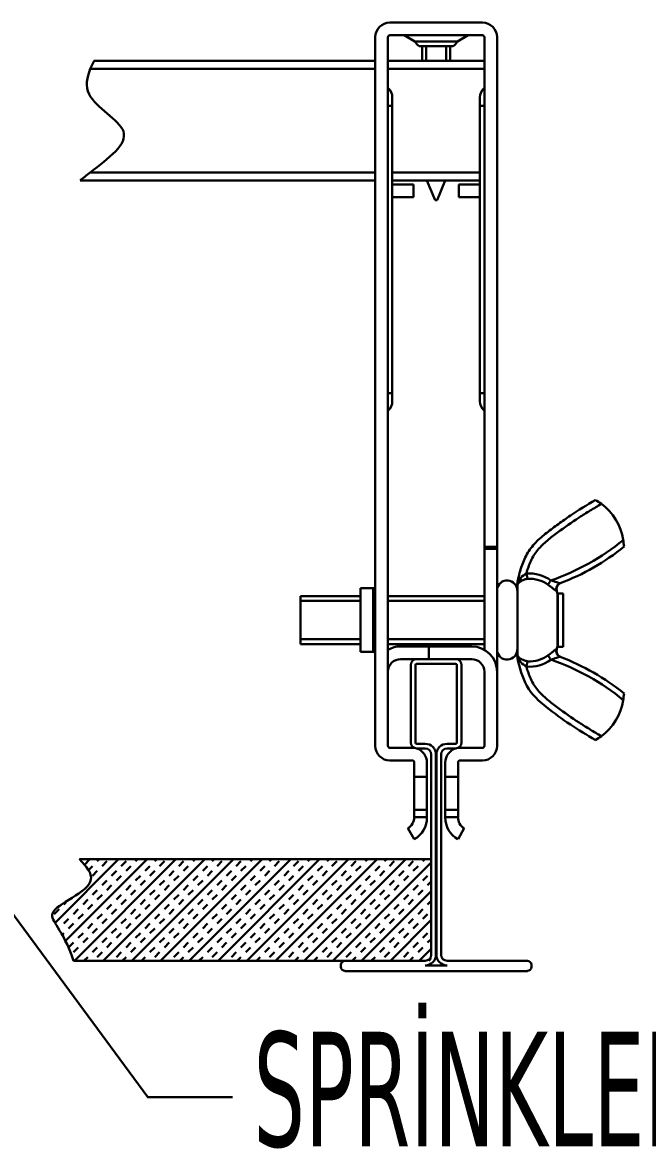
# Model space of a CAD drawing. Header units: centimetres. Extents: x 394264 to 551709, y 50011 to 59011.
# Drawn here: x 545311.2 to 545442.1, y 51601.2 to 51837.1 of the extents above; entities that cross this region are included whole.
import ezdxf

# ---------------------------------------------------------------- set-up
doc = ezdxf.new("R2010")
doc.units = ezdxf.units.CM
doc.layers.add('0-KRCN-YNG-DETAY-ÇERÇEVE', color=71, linetype='Continuous', lineweight=40)
doc.layers.add('T-DETAY', color=9, linetype='Continuous', lineweight=30)
doc.styles.add('ROMANS', font='tahoma.ttf', dxfattribs={"width": 0.8})

# ---------------------------------------------------------------- blocks, each defined once
blk = doc.blocks.new('G$C7454597B')
at = {"layer": 'T-DETAY'}
for p, q in [((388.99, -736.16, 69118.56), (398.67, -736.16, 69118.56)), ((387.45, -811.92, 69118.56), (387.45, -737.7, 69118.56)), ((388.78, -811.92, 69118.56), (388.78, -737.7, 69118.56)), ((388.99, -737.49, 69118.56), (398.67, -737.49, 69118.56)), ((390.48, -737.49, 69118.56), (391.6, -738.15, 69118.56)), ((391.6, -738.15, 69118.56), (396.06, -738.15, 69118.56)), ((396.06, -738.15, 69118.56), (397.18, -737.49, 69118.56)), ((398.88, -791.07, 69118.56), (398.88, -737.7, 69118.56)), ((400.21, -791.07, 69118.56), (400.21, -737.7, 69118.56)), ((392.04, -738.62, 69118.56), (395.62, -738.62, 69118.56)), ((392.36, -740.16, 69118.56), (392.36, -738.62, 69118.56)), ((392.77, -740.16, 69118.56), (392.77, -738.62, 69118.56)), ((394.89, -740.16, 69118.56), (394.89, -738.62, 69118.56)), ((395.3, -740.16, 69118.56), (395.3, -738.62, 69118.56)), ((358.01, -740.16, 69118.56), (387.45, -740.16, 69118.56)), ((388.78, -740.16, 69118.56), (398.88, -740.16, 69118.56)), ((357.62, -741.01, 69118.56), (387.45, -741.01, 69118.56)), ((388.78, -741.01, 69118.56), (398.88, -741.01, 69118.56)), ((389.24, -744.88, 69118.56), (389.24, -744.02, 69118.56)), ((398.42, -744.88, 69118.56), (398.42, -744.02, 69118.56)), ((388.78, -744.88, 69118.56), (389.24, -744.88, 69118.56)), ((389.24, -774.97, 69118.56), (389.24, -744.88, 69118.56)), ((398.42, -774.97, 69118.56), (398.42, -744.88, 69118.56)), ((398.42, -744.88, 69118.56), (398.88, -744.88, 69118.56)), ((357.61, -751.87, 69118.56), (387.45, -751.87, 69118.56)), ((389.24, -751.87, 69118.56), (398.42, -751.87, 69118.56)), ((356.55, -752.72, 69118.56), (387.45, -752.72, 69118.56)), ((389.24, -752.72, 69118.56), (398.42, -752.72, 69118.56)), ((389.24, -753.13, 69118.56), (391.46, -753.13, 69118.56)), ((391.46, -754.46, 69118.56), (391.46, -753.13, 69118.56)), ((392.87, -752.72, 69118.56), (393.72, -754.77, 69118.56)), ((393.94, -754.77, 69118.56), (394.79, -752.72, 69118.56)), ((396.2, -753.13, 69118.56), (398.42, -753.13, 69118.56)), ((396.2, -754.46, 69118.56), (396.2, -753.13, 69118.56)), ((389.24, -754.46, 69118.56), (391.46, -754.46, 69118.56)), ((393.72, -754.77, 69118.56), (393.94, -754.77, 69118.56)), ((396.2, -754.46, 69118.56), (398.42, -754.46, 69118.56)), ((388.78, -774.97, 69118.56), (389.24, -774.97, 69118.56)), ((389.24, -775.83, 69118.56), (389.24, -774.97, 69118.56)), ((398.42, -775.83, 69118.56), (398.42, -774.97, 69118.56)), ((398.42, -774.97, 69118.56), (398.88, -774.97, 69118.56)), ((398.88, -791.07, 69118.56), (400.21, -791.07, 69118.56)), ((398.88, -791.28, 69118.56), (398.88, -791.07, 69118.56)), ((398.88, -801.87, 69118.56), (398.88, -791.28, 69118.56)), ((398.88, -791.28, 69118.56), (400.21, -791.28, 69118.56)), ((400.21, -791.28, 69118.56), (400.21, -791.07, 69118.56)), ((400.21, -804.17, 69118.56), (400.21, -791.28, 69118.56)), ((402.33, -794.99, 69118.56), (402.33, -794.75, 69118.56)), ((385.91, -802.07, 69118.56), (385.91, -795.42, 69118.56)), ((385.91, -795.42, 69118.56), (387.24, -795.42, 69118.56)), ((387.24, -802.07, 69118.56), (387.24, -795.42, 69118.56)), ((402.33, -795.46, 69118.56), (402.33, -794.99, 69118.56)), ((402.33, -802.03, 69118.56), (402.33, -795.46, 69118.56)), ((406.58, -801.54, 69118.56), (406.58, -795.95, 69118.56)), ((406.58, -795.95, 69118.56), (407.11, -795.95, 69118.56)), ((407.11, -801.54, 69118.56), (407.11, -795.95, 69118.56)), ((379.63, -801.26, 69118.56), (379.63, -796.23, 69118.56)), ((379.63, -796.23, 69118.56), (385.91, -796.23, 69118.56)), ((379.63, -796.75, 69118.56), (385.91, -796.75, 69118.56)), ((388.78, -796.23, 69118.56), (398.88, -796.23, 69118.56)), ((388.78, -796.75, 69118.56), (398.88, -796.75, 69118.56)), ((406.55, -801.38, 69118.56), (406.55, -796.11, 69118.56)), ((379.63, -800.74, 69118.56), (385.91, -800.74, 69118.56)), ((388.78, -800.74, 69118.56), (398.88, -800.74, 69118.56)), ((379.63, -801.26, 69118.56), (385.91, -801.26, 69118.56)), ((388.78, -801.26, 69118.56), (398.88, -801.26, 69118.56)), ((390.11, -801.51, 69118.56), (393.07, -801.51, 69118.56)), ((393.07, -802.84, 69118.56), (393.07, -801.51, 69118.56)), ((393.07, -801.51, 69118.56), (397.55, -801.51, 69118.56)), ((406.58, -801.54, 69118.56), (407.11, -801.54, 69118.56)), ((385.91, -802.07, 69118.56), (387.24, -802.07, 69118.56)), ((390.11, -802.84, 69118.56), (391.81, -802.84, 69118.56)), ((391.81, -802.84, 69118.56), (395.85, -802.84, 69118.56)), ((395.85, -802.84, 69118.56), (397.55, -802.84, 69118.56)), ((402.33, -802.5, 69118.56), (402.33, -802.03, 69118.56)), ((402.33, -802.74, 69118.56), (402.33, -802.5, 69118.56)), ((391.17, -811.56, 69118.56), (391.17, -803.48, 69118.56)), ((391.66, -811.56, 69118.56), (391.66, -803.48, 69118.56)), ((391.81, -803.33, 69118.56), (395.85, -803.33, 69118.56)), ((396, -811.56, 69118.56), (396, -803.48, 69118.56)), ((396.49, -811.56, 69118.56), (396.49, -803.48, 69118.56)), ((398.88, -811.92, 69118.56), (398.88, -804.17, 69118.56)), ((400.21, -811.92, 69118.56), (400.21, -804.17, 69118.56)), ((388.99, -812.13, 69118.56), (391.33, -812.13, 69118.56)), ((391.81, -811.71, 69118.56), (392.68, -811.71, 69118.56)), ((391.81, -812.2, 69118.56), (392.68, -812.2, 69118.56)), ((394.98, -811.71, 69118.56), (395.85, -811.71, 69118.56)), ((394.98, -812.2, 69118.56), (395.85, -812.2, 69118.56)), ((396.33, -812.13, 69118.56), (398.67, -812.13, 69118.56)), ((388.99, -813.46, 69118.56), (391.33, -813.46, 69118.56)), ((391.54, -815.18, 69118.56), (391.54, -813.67, 69118.56)), ((392.87, -815.18, 69118.56), (392.87, -813.67, 69118.56)), ((393.32, -833.8, 69118.56), (393.32, -812.84, 69118.56)), ((393.81, -833.8, 69118.56), (393.81, -812.84, 69118.56)), ((393.85, -833.8, 69118.56), (393.85, -812.84, 69118.56)), ((394.34, -833.8, 69118.56), (394.34, -812.84, 69118.56)), ((394.79, -815.18, 69118.56), (394.79, -813.67, 69118.56)), ((396.12, -815.18, 69118.56), (396.12, -813.67, 69118.56)), ((396.33, -813.46, 69118.56), (398.67, -813.46, 69118.56)), ((391.54, -818.62, 69118.56), (391.54, -815.18, 69118.56)), ((391.54, -815.18, 69118.56), (392.87, -815.18, 69118.56)), ((392.87, -818.62, 69118.56), (392.87, -815.18, 69118.56)), ((394.79, -818.62, 69118.56), (394.79, -815.18, 69118.56)), ((394.79, -815.18, 69118.56), (396.12, -815.18, 69118.56)), ((396.12, -818.62, 69118.56), (396.12, -815.18, 69118.56)), ((391.54, -818.62, 69118.56), (392.87, -818.62, 69118.56)), ((391.54, -819.41, 69118.56), (391.54, -818.62, 69118.56)), ((391.54, -819.41, 69118.56), (392.87, -819.41, 69118.56)), ((392.87, -819.41, 69118.56), (392.87, -818.62, 69118.56)), ((394.79, -818.62, 69118.56), (396.12, -818.62, 69118.56)), ((394.79, -819.41, 69118.56), (394.79, -818.62, 69118.56)), ((394.79, -819.41, 69118.56), (396.12, -819.41, 69118.56)), ((396.12, -819.41, 69118.56), (396.12, -818.62, 69118.56)), ((390.88, -820.56, 69118.56), (391.54, -821.71, 69118.56)), ((396.12, -821.71, 69118.56), (396.78, -820.56, 69118.56)), ((353.93, -830.46, 69118.56), (360.58, -823.81, 69118.56)), ((355.03, -832.36, 69118.56), (363.58, -823.81, 69118.56)), ((355.96, -834.44, 69118.56), (366.59, -823.81, 69118.56)), ((356.48, -823.81, 69118.56), (393.32, -823.81, 69118.56)), ((356.52, -823.86, 69118.56), (356.57, -823.81, 69118.56)), ((357.01, -824.37, 69118.56), (357.57, -823.81, 69118.56)), ((358.36, -824.02, 69118.56), (358.57, -823.81, 69118.56)), ((358.86, -824.52, 69118.56), (359.36, -824.02, 69118.56)), ((358.97, -834.44, 69118.56), (369.6, -823.81, 69118.56)), ((360.87, -824.52, 69118.56), (361.37, -824.02, 69118.56)), ((361.97, -834.44, 69118.56), (372.61, -823.81, 69118.56)), ((362.37, -824.02, 69118.56), (362.58, -823.81, 69118.56)), ((364.37, -824.02, 69118.56), (364.59, -823.81, 69118.56)), ((364.88, -824.52, 69118.56), (365.38, -824.02, 69118.56)), ((364.98, -834.44, 69118.56), (375.61, -823.81, 69118.56)), ((366.88, -824.52, 69118.56), (367.38, -824.02, 69118.56)), ((367.99, -834.44, 69118.56), (378.62, -823.81, 69118.56)), ((368.38, -824.02, 69118.56), (368.6, -823.81, 69118.56)), ((370.39, -824.02, 69118.56), (370.6, -823.81, 69118.56)), ((370.89, -824.52, 69118.56), (371.39, -824.02, 69118.56)), ((371, -834.44, 69118.56), (381.63, -823.81, 69118.56)), ((372.9, -824.52, 69118.56), (373.4, -824.02, 69118.56)), ((374, -834.44, 69118.56), (384.64, -823.81, 69118.56)), ((374.4, -824.02, 69118.56), (374.61, -823.81, 69118.56)), ((376.4, -824.02, 69118.56), (376.62, -823.81, 69118.56)), ((376.91, -824.52, 69118.56), (377.41, -824.02, 69118.56)), ((377.01, -834.44, 69118.56), (387.64, -823.81, 69118.56)), ((378.91, -824.52, 69118.56), (379.41, -824.02, 69118.56)), ((380.02, -834.44, 69118.56), (390.65, -823.81, 69118.56)), ((380.41, -824.02, 69118.56), (380.63, -823.81, 69118.56)), ((382.42, -824.02, 69118.56), (382.63, -823.81, 69118.56)), ((382.92, -824.52, 69118.56), (383.42, -824.02, 69118.56)), ((383.03, -834.44, 69118.56), (393.32, -824.15, 69118.56)), ((384.92, -824.52, 69118.56), (385.43, -824.02, 69118.56)), ((386.43, -824.02, 69118.56), (386.64, -823.81, 69118.56)), ((388.43, -824.02, 69118.56), (388.65, -823.81, 69118.56)), ((388.93, -824.52, 69118.56), (389.44, -824.02, 69118.56)), ((390.94, -824.52, 69118.56), (391.44, -824.02, 69118.56)), ((392.44, -824.02, 69118.56), (392.66, -823.81, 69118.56)), ((357.44, -824.94, 69118.56), (357.86, -824.52, 69118.56)), ((357.86, -825.53, 69118.56), (358.36, -825.02, 69118.56)), ((359.86, -825.53, 69118.56), (360.36, -825.02, 69118.56)), ((360.36, -826.03, 69118.56), (360.87, -825.53, 69118.56)), ((361.37, -825.02, 69118.56), (361.87, -824.52, 69118.56)), ((362.37, -826.03, 69118.56), (362.87, -825.53, 69118.56)), ((363.37, -825.02, 69118.56), (363.87, -824.52, 69118.56)), ((363.87, -825.53, 69118.56), (364.37, -825.02, 69118.56)), ((365.88, -825.53, 69118.56), (366.38, -825.02, 69118.56)), ((366.38, -826.03, 69118.56), (366.88, -825.53, 69118.56)), ((367.38, -825.02, 69118.56), (367.88, -824.52, 69118.56)), ((368.38, -826.03, 69118.56), (368.89, -825.53, 69118.56)), ((369.39, -825.02, 69118.56), (369.89, -824.52, 69118.56)), ((369.89, -825.53, 69118.56), (370.39, -825.02, 69118.56)), ((371.89, -825.53, 69118.56), (372.39, -825.02, 69118.56)), ((372.39, -826.03, 69118.56), (372.9, -825.53, 69118.56)), ((373.4, -825.02, 69118.56), (373.9, -824.52, 69118.56)), ((374.4, -826.03, 69118.56), (374.9, -825.53, 69118.56)), ((375.4, -825.02, 69118.56), (375.9, -824.52, 69118.56)), ((375.9, -825.53, 69118.56), (376.4, -825.02, 69118.56)), ((377.91, -825.53, 69118.56), (378.41, -825.02, 69118.56)), ((378.41, -826.03, 69118.56), (378.91, -825.53, 69118.56)), ((379.41, -825.02, 69118.56), (379.91, -824.52, 69118.56)), ((380.41, -826.03, 69118.56), (380.92, -825.53, 69118.56)), ((381.42, -825.02, 69118.56), (381.92, -824.52, 69118.56)), ((381.92, -825.53, 69118.56), (382.42, -825.02, 69118.56)), ((383.92, -825.53, 69118.56), (384.42, -825.02, 69118.56)), ((384.42, -826.03, 69118.56), (384.92, -825.53, 69118.56)), ((385.43, -825.02, 69118.56), (385.93, -824.52, 69118.56)), ((386.43, -826.03, 69118.56), (386.93, -825.53, 69118.56)), ((387.43, -825.02, 69118.56), (387.93, -824.52, 69118.56)), ((387.93, -825.53, 69118.56), (388.43, -825.02, 69118.56)), ((389.94, -825.53, 69118.56), (390.44, -825.02, 69118.56)), ((390.44, -826.03, 69118.56), (390.94, -825.53, 69118.56)), ((391.44, -825.02, 69118.56), (391.94, -824.52, 69118.56)), ((392.44, -826.03, 69118.56), (392.94, -825.53, 69118.56)), ((358.86, -826.53, 69118.56), (359.36, -826.03, 69118.56)), ((359.36, -827.03, 69118.56), (359.86, -826.53, 69118.56)), ((361.37, -827.03, 69118.56), (361.87, -826.53, 69118.56)), ((362.87, -826.53, 69118.56), (363.37, -826.03, 69118.56)), ((364.88, -826.53, 69118.56), (365.38, -826.03, 69118.56)), ((365.38, -827.03, 69118.56), (365.88, -826.53, 69118.56)), ((367.38, -827.03, 69118.56), (367.88, -826.53, 69118.56)), ((368.89, -826.53, 69118.56), (369.39, -826.03, 69118.56)), ((370.89, -826.53, 69118.56), (371.39, -826.03, 69118.56)), ((371.39, -827.03, 69118.56), (371.89, -826.53, 69118.56)), ((373.4, -827.03, 69118.56), (373.9, -826.53, 69118.56)), ((374.9, -826.53, 69118.56), (375.4, -826.03, 69118.56)), ((376.91, -826.53, 69118.56), (377.41, -826.03, 69118.56)), ((377.41, -827.03, 69118.56), (377.91, -826.53, 69118.56)), ((379.41, -827.03, 69118.56), (379.91, -826.53, 69118.56)), ((380.92, -826.53, 69118.56), (381.42, -826.03, 69118.56)), ((382.92, -826.53, 69118.56), (383.42, -826.03, 69118.56)), ((383.42, -827.03, 69118.56), (383.92, -826.53, 69118.56)), ((385.43, -827.03, 69118.56), (385.93, -826.53, 69118.56)), ((386.93, -826.53, 69118.56), (387.43, -826.03, 69118.56)), ((388.93, -826.53, 69118.56), (389.44, -826.03, 69118.56)), ((389.44, -827.03, 69118.56), (389.94, -826.53, 69118.56)), ((391.44, -827.03, 69118.56), (391.94, -826.53, 69118.56)), ((392.94, -826.53, 69118.56), (393.32, -826.15, 69118.56)), ((357.86, -827.53, 69118.56), (358.36, -827.03, 69118.56)), ((358.36, -828.03, 69118.56), (358.86, -827.53, 69118.56)), ((360.36, -828.03, 69118.56), (360.87, -827.53, 69118.56)), ((361.87, -827.53, 69118.56), (362.37, -827.03, 69118.56)), ((363.87, -827.53, 69118.56), (364.37, -827.03, 69118.56)), ((364.37, -828.03, 69118.56), (364.88, -827.53, 69118.56)), ((366.38, -828.03, 69118.56), (366.88, -827.53, 69118.56)), ((367.88, -827.53, 69118.56), (368.38, -827.03, 69118.56)), ((369.89, -827.53, 69118.56), (370.39, -827.03, 69118.56)), ((370.39, -828.03, 69118.56), (370.89, -827.53, 69118.56)), ((372.39, -828.03, 69118.56), (372.9, -827.53, 69118.56)), ((373.9, -827.53, 69118.56), (374.4, -827.03, 69118.56)), ((375.9, -827.53, 69118.56), (376.4, -827.03, 69118.56)), ((376.4, -828.03, 69118.56), (376.91, -827.53, 69118.56)), ((378.41, -828.03, 69118.56), (378.91, -827.53, 69118.56)), ((379.91, -827.53, 69118.56), (380.41, -827.03, 69118.56)), ((381.92, -827.53, 69118.56), (382.42, -827.03, 69118.56)), ((382.42, -828.03, 69118.56), (382.92, -827.53, 69118.56)), ((384.42, -828.03, 69118.56), (384.92, -827.53, 69118.56)), ((385.93, -827.53, 69118.56), (386.43, -827.03, 69118.56)), ((386.03, -834.44, 69118.56), (393.32, -827.16, 69118.56)), ((387.93, -827.53, 69118.56), (388.43, -827.03, 69118.56)), ((388.43, -828.03, 69118.56), (388.93, -827.53, 69118.56)), ((390.44, -828.03, 69118.56), (390.94, -827.53, 69118.56)), ((391.94, -827.53, 69118.56), (392.44, -827.03, 69118.56)), ((353.85, -829.54, 69118.56), (354.35, -829.03, 69118.56)), ((354.85, -828.53, 69118.56), (355.28, -828.1, 69118.56)), ((355.85, -829.54, 69118.56), (356.36, -829.03, 69118.56)), ((356.86, -828.53, 69118.56), (357.36, -828.03, 69118.56)), ((357.36, -829.03, 69118.56), (357.86, -828.53, 69118.56)), ((359.36, -829.03, 69118.56), (359.86, -828.53, 69118.56)), ((359.86, -829.54, 69118.56), (360.36, -829.03, 69118.56)), ((360.87, -828.53, 69118.56), (361.37, -828.03, 69118.56)), ((361.87, -829.54, 69118.56), (362.37, -829.03, 69118.56)), ((362.87, -828.53, 69118.56), (363.37, -828.03, 69118.56)), ((363.37, -829.03, 69118.56), (363.87, -828.53, 69118.56)), ((365.38, -829.03, 69118.56), (365.88, -828.53, 69118.56)), ((365.88, -829.54, 69118.56), (366.38, -829.03, 69118.56)), ((366.88, -828.53, 69118.56), (367.38, -828.03, 69118.56)), ((367.88, -829.54, 69118.56), (368.38, -829.03, 69118.56)), ((368.89, -828.53, 69118.56), (369.39, -828.03, 69118.56)), ((369.39, -829.03, 69118.56), (369.89, -828.53, 69118.56)), ((371.39, -829.03, 69118.56), (371.89, -828.53, 69118.56)), ((371.89, -829.54, 69118.56), (372.39, -829.03, 69118.56)), ((372.9, -828.53, 69118.56), (373.4, -828.03, 69118.56)), ((373.9, -829.54, 69118.56), (374.4, -829.03, 69118.56)), ((374.9, -828.53, 69118.56), (375.4, -828.03, 69118.56)), ((375.4, -829.03, 69118.56), (375.9, -828.53, 69118.56)), ((377.41, -829.03, 69118.56), (377.91, -828.53, 69118.56)), ((377.91, -829.54, 69118.56), (378.41, -829.03, 69118.56)), ((378.91, -828.53, 69118.56), (379.41, -828.03, 69118.56)), ((379.91, -829.54, 69118.56), (380.41, -829.03, 69118.56)), ((380.92, -828.53, 69118.56), (381.42, -828.03, 69118.56)), ((381.42, -829.03, 69118.56), (381.92, -828.53, 69118.56)), ((383.42, -829.03, 69118.56), (383.92, -828.53, 69118.56)), ((383.92, -829.54, 69118.56), (384.42, -829.03, 69118.56)), ((384.92, -828.53, 69118.56), (385.43, -828.03, 69118.56)), ((385.93, -829.54, 69118.56), (386.43, -829.03, 69118.56)), ((386.93, -828.53, 69118.56), (387.43, -828.03, 69118.56)), ((387.43, -829.03, 69118.56), (387.93, -828.53, 69118.56)), ((389.44, -829.03, 69118.56), (389.94, -828.53, 69118.56)), ((389.94, -829.54, 69118.56), (390.44, -829.03, 69118.56)), ((390.94, -828.53, 69118.56), (391.44, -828.03, 69118.56)), ((391.94, -829.54, 69118.56), (392.44, -829.03, 69118.56)), ((392.94, -828.53, 69118.56), (393.32, -828.16, 69118.56)), ((354.85, -830.54, 69118.56), (355.35, -830.04, 69118.56)), ((356.36, -830.04, 69118.56), (356.86, -829.54, 69118.56)), ((358.36, -830.04, 69118.56), (358.86, -829.54, 69118.56)), ((358.86, -830.54, 69118.56), (359.36, -830.04, 69118.56)), ((360.87, -830.54, 69118.56), (361.37, -830.04, 69118.56)), ((362.37, -830.04, 69118.56), (362.87, -829.54, 69118.56)), ((364.37, -830.04, 69118.56), (364.88, -829.54, 69118.56)), ((364.88, -830.54, 69118.56), (365.38, -830.04, 69118.56)), ((366.88, -830.54, 69118.56), (367.38, -830.04, 69118.56)), ((368.38, -830.04, 69118.56), (368.89, -829.54, 69118.56)), ((370.39, -830.04, 69118.56), (370.89, -829.54, 69118.56)), ((370.89, -830.54, 69118.56), (371.39, -830.04, 69118.56)), ((372.9, -830.54, 69118.56), (373.4, -830.04, 69118.56)), ((374.4, -830.04, 69118.56), (374.9, -829.54, 69118.56)), ((376.4, -830.04, 69118.56), (376.91, -829.54, 69118.56)), ((376.91, -830.54, 69118.56), (377.41, -830.04, 69118.56)), ((378.91, -830.54, 69118.56), (379.41, -830.04, 69118.56)), ((380.41, -830.04, 69118.56), (380.92, -829.54, 69118.56)), ((382.42, -830.04, 69118.56), (382.92, -829.54, 69118.56)), ((382.92, -830.54, 69118.56), (383.42, -830.04, 69118.56)), ((384.92, -830.54, 69118.56), (385.43, -830.04, 69118.56)), ((386.43, -830.04, 69118.56), (386.93, -829.54, 69118.56)), ((388.43, -830.04, 69118.56), (388.93, -829.54, 69118.56)), ((388.93, -830.54, 69118.56), (389.44, -830.04, 69118.56)), ((389.04, -834.44, 69118.56), (393.32, -830.16, 69118.56)), ((390.94, -830.54, 69118.56), (391.44, -830.04, 69118.56)), ((392.44, -830.04, 69118.56), (392.94, -829.54, 69118.56)), ((354.31, -831.08, 69118.56), (354.35, -831.04, 69118.56)), ((355.35, -831.04, 69118.56), (355.85, -830.54, 69118.56)), ((357.36, -831.04, 69118.56), (357.86, -830.54, 69118.56)), ((357.86, -831.54, 69118.56), (358.36, -831.04, 69118.56)), ((359.86, -831.54, 69118.56), (360.36, -831.04, 69118.56)), ((361.37, -831.04, 69118.56), (361.87, -830.54, 69118.56)), ((363.37, -831.04, 69118.56), (363.87, -830.54, 69118.56)), ((363.87, -831.54, 69118.56), (364.37, -831.04, 69118.56)), ((365.88, -831.54, 69118.56), (366.38, -831.04, 69118.56)), ((367.38, -831.04, 69118.56), (367.88, -830.54, 69118.56)), ((369.39, -831.04, 69118.56), (369.89, -830.54, 69118.56)), ((369.89, -831.54, 69118.56), (370.39, -831.04, 69118.56)), ((371.89, -831.54, 69118.56), (372.39, -831.04, 69118.56)), ((373.4, -831.04, 69118.56), (373.9, -830.54, 69118.56)), ((375.4, -831.04, 69118.56), (375.9, -830.54, 69118.56)), ((375.9, -831.54, 69118.56), (376.4, -831.04, 69118.56)), ((377.91, -831.54, 69118.56), (378.41, -831.04, 69118.56)), ((379.41, -831.04, 69118.56), (379.91, -830.54, 69118.56)), ((381.42, -831.04, 69118.56), (381.92, -830.54, 69118.56)), ((381.92, -831.54, 69118.56), (382.42, -831.04, 69118.56)), ((383.92, -831.54, 69118.56), (384.42, -831.04, 69118.56)), ((385.43, -831.04, 69118.56), (385.93, -830.54, 69118.56)), ((387.43, -831.04, 69118.56), (387.93, -830.54, 69118.56)), ((387.93, -831.54, 69118.56), (388.43, -831.04, 69118.56)), ((389.94, -831.54, 69118.56), (390.44, -831.04, 69118.56)), ((391.44, -831.04, 69118.56), (391.94, -830.54, 69118.56)), ((354.68, -831.71, 69118.56), (354.85, -831.54, 69118.56)), ((355.35, -833.04, 69118.56), (355.85, -832.54, 69118.56)), ((356.36, -832.04, 69118.56), (356.86, -831.54, 69118.56)), ((356.86, -832.54, 69118.56), (357.36, -832.04, 69118.56)), ((358.86, -832.54, 69118.56), (359.36, -832.04, 69118.56)), ((359.36, -833.04, 69118.56), (359.86, -832.54, 69118.56)), ((360.36, -832.04, 69118.56), (360.87, -831.54, 69118.56)), ((361.37, -833.04, 69118.56), (361.87, -832.54, 69118.56)), ((362.37, -832.04, 69118.56), (362.87, -831.54, 69118.56)), ((362.87, -832.54, 69118.56), (363.37, -832.04, 69118.56)), ((364.88, -832.54, 69118.56), (365.38, -832.04, 69118.56)), ((365.38, -833.04, 69118.56), (365.88, -832.54, 69118.56)), ((366.38, -832.04, 69118.56), (366.88, -831.54, 69118.56)), ((367.38, -833.04, 69118.56), (367.88, -832.54, 69118.56)), ((368.38, -832.04, 69118.56), (368.89, -831.54, 69118.56)), ((368.89, -832.54, 69118.56), (369.39, -832.04, 69118.56)), ((370.89, -832.54, 69118.56), (371.39, -832.04, 69118.56)), ((371.39, -833.04, 69118.56), (371.89, -832.54, 69118.56)), ((372.39, -832.04, 69118.56), (372.9, -831.54, 69118.56)), ((373.4, -833.04, 69118.56), (373.9, -832.54, 69118.56)), ((374.4, -832.04, 69118.56), (374.9, -831.54, 69118.56)), ((374.9, -832.54, 69118.56), (375.4, -832.04, 69118.56)), ((376.91, -832.54, 69118.56), (377.41, -832.04, 69118.56)), ((377.41, -833.04, 69118.56), (377.91, -832.54, 69118.56)), ((378.41, -832.04, 69118.56), (378.91, -831.54, 69118.56)), ((379.41, -833.04, 69118.56), (379.91, -832.54, 69118.56)), ((380.41, -832.04, 69118.56), (380.92, -831.54, 69118.56)), ((380.92, -832.54, 69118.56), (381.42, -832.04, 69118.56)), ((382.92, -832.54, 69118.56), (383.42, -832.04, 69118.56)), ((383.42, -833.04, 69118.56), (383.92, -832.54, 69118.56)), ((384.42, -832.04, 69118.56), (384.92, -831.54, 69118.56)), ((385.43, -833.04, 69118.56), (385.93, -832.54, 69118.56)), ((386.43, -832.04, 69118.56), (386.93, -831.54, 69118.56)), ((386.93, -832.54, 69118.56), (387.43, -832.04, 69118.56)), ((388.93, -832.54, 69118.56), (389.44, -832.04, 69118.56)), ((389.44, -833.04, 69118.56), (389.94, -832.54, 69118.56)), ((390.44, -832.04, 69118.56), (390.94, -831.54, 69118.56)), ((391.44, -833.04, 69118.56), (391.94, -832.54, 69118.56)), ((392.44, -832.04, 69118.56), (392.94, -831.54, 69118.56)), ((392.94, -832.54, 69118.56), (393.32, -832.17, 69118.56)), ((355.85, -833.55, 69118.56), (356.36, -833.04, 69118.56)), ((357.86, -833.55, 69118.56), (358.36, -833.04, 69118.56)), ((358.36, -834.05, 69118.56), (358.86, -833.55, 69118.56)), ((360.36, -834.05, 69118.56), (360.87, -833.55, 69118.56)), ((361.87, -833.55, 69118.56), (362.37, -833.04, 69118.56)), ((363.87, -833.55, 69118.56), (364.37, -833.04, 69118.56)), ((364.37, -834.05, 69118.56), (364.88, -833.55, 69118.56)), ((366.38, -834.05, 69118.56), (366.88, -833.55, 69118.56)), ((367.88, -833.55, 69118.56), (368.38, -833.04, 69118.56)), ((369.89, -833.55, 69118.56), (370.39, -833.04, 69118.56)), ((370.39, -834.05, 69118.56), (370.89, -833.55, 69118.56)), ((372.39, -834.05, 69118.56), (372.9, -833.55, 69118.56)), ((373.9, -833.55, 69118.56), (374.4, -833.04, 69118.56)), ((375.9, -833.55, 69118.56), (376.4, -833.04, 69118.56)), ((376.4, -834.05, 69118.56), (376.91, -833.55, 69118.56)), ((378.41, -834.05, 69118.56), (378.91, -833.55, 69118.56)), ((379.91, -833.55, 69118.56), (380.41, -833.04, 69118.56)), ((381.92, -833.55, 69118.56), (382.42, -833.04, 69118.56)), ((382.42, -834.05, 69118.56), (382.92, -833.55, 69118.56)), ((384.42, -834.05, 69118.56), (384.92, -833.55, 69118.56)), ((385.93, -833.55, 69118.56), (386.43, -833.04, 69118.56)), ((387.93, -833.55, 69118.56), (388.43, -833.04, 69118.56)), ((388.43, -834.05, 69118.56), (388.93, -833.55, 69118.56)), ((390.44, -834.05, 69118.56), (390.94, -833.55, 69118.56)), ((391.94, -833.55, 69118.56), (392.44, -833.04, 69118.56)), ((392.05, -834.44, 69118.56), (393.32, -833.17, 69118.56)), ((355.87, -834.44, 69118.56), (384.28, -834.44, 69118.56)), ((356.96, -834.44, 69118.56), (357.36, -834.05, 69118.56)), ((360.97, -834.44, 69118.56), (361.37, -834.05, 69118.56)), ((362.98, -834.44, 69118.56), (363.37, -834.05, 69118.56)), ((366.99, -834.44, 69118.56), (367.38, -834.05, 69118.56)), ((368.99, -834.44, 69118.56), (369.39, -834.05, 69118.56)), ((373, -834.44, 69118.56), (373.4, -834.05, 69118.56)), ((375.01, -834.44, 69118.56), (375.4, -834.05, 69118.56)), ((379.02, -834.44, 69118.56), (379.41, -834.05, 69118.56)), ((381.02, -834.44, 69118.56), (381.42, -834.05, 69118.56)), ((383.86, -835.08, 69118.56), (383.86, -834.87, 69118.56)), ((384.28, -834.44, 69118.56), (392.68, -834.44, 69118.56)), ((385.03, -834.44, 69118.56), (385.43, -834.05, 69118.56)), ((387.04, -834.44, 69118.56), (387.43, -834.05, 69118.56)), ((391.05, -834.44, 69118.56), (391.44, -834.05, 69118.56)), ((392.68, -834.93, 69118.56), (394.98, -834.93, 69118.56)), ((393.05, -834.44, 69118.56), (393.32, -834.17, 69118.56)), ((394.98, -834.44, 69118.56), (403.38, -834.44, 69118.56)), ((403.8, -835.08, 69118.56), (403.8, -834.87, 69118.56)), ((384.28, -835.51, 69118.56), (403.38, -835.51, 69118.56))]:
    blk.add_line(p, q, dxfattribs=at)
at = {"layer": 'T-DETAY', "color": 7, "linetype": 'Continuous', "elevation": 69118.56}
blk.add_lwpolyline([(332.26, -806.16), (363.63, -848.73), (372.52, -848.73)], dxfattribs=at)
at = {"layer": 'T-DETAY'}
for centre, radius, start, end in [((388.99, -737.7, 69118.56), 1.54, 90, 180), ((398.67, -737.7, 69118.56), 1.54, 0, 90), ((388.99, -737.7, 69118.56), 0.213, 90, 180), ((392.77, -737.51, 69118.56), 1.33, 208.7921, 236.796), ((394.89, -737.51, 69118.56), 1.33, 303.204, 331.2079), ((398.67, -737.7, 69118.56), 0.213, 0, 90), ((367.26, -744.94, 69118.56), 10.41, 152.6442, 157.8024), ((387.91, -744.02, 69118.56), 1.33, 0, 49.0045), ((399.75, -744.02, 69118.56), 1.33, 130.9955, 180), ((378.64, -779, 69118.56), 34.33, 127.7851, 130.0452), ((387.91, -775.83, 69118.56), 1.33, 310.9955, 0), ((399.75, -775.83, 69118.56), 1.33, 180, 229.0045), ((408.06, -790.9, 69118.56), 5.31, 54.5912, 62.768), ((407.58, -791.28, 69118.56), 5.9, 8.9856, 52.9525), ((397.92, -771.54, 69118.56), 24.38, 288.9559, 309.4545), ((397.95, -771.64, 69118.56), 24.89, 290.8452, 308.7298), ((404.39, -792.12, 69118.56), 9.18, 6.6875, 11.0721), ((401.26, -795.66, 69118.56), 1.06, 0, 171.8904), ((404.17, -795.59, 69118.56), 1.94, 117.4393, 162.1297), ((403.58, -797.65, 69118.56), 3.79, 53.607, 94.6554), ((403.6, -797.69, 69118.56), 3.27, 53.5929, 93.3877), ((407.08, -795.47, 69118.56), 0.638, 111.3174, 198.5974), ((387.24, -795.21, 69118.56), 0.213, 270, 0), ((390.11, -804.17, 69118.56), 2.66, 90, 120), ((397.55, -804.17, 69118.56), 2.66, 0, 90), ((401.26, -801.83, 69118.56), 1.06, 188.1096, 0), ((407.08, -802.02, 69118.56), 0.638, 161.184, 248.6826), ((387.24, -802.28, 69118.56), 0.213, 0, 90), ((390.11, -804.17, 69118.56), 1.33, 90, 180), ((391.81, -803.48, 69118.56), 0.638, 90, 180), ((395.85, -803.48, 69118.56), 0.638, 0, 90), ((397.55, -804.17, 69118.56), 1.33, 0, 90), ((404.17, -801.9, 69118.56), 1.94, 197.8715, 242.5595), ((403.59, -799.87, 69118.56), 3.77, 265.2131, 306.5245), ((403.62, -799.86, 69118.56), 3.22, 266.2653, 306.7541), ((397.92, -825.95, 69118.56), 24.38, 50.5456, 71.044), ((397.95, -825.85, 69118.56), 24.88, 51.27, 69.155), ((391.81, -803.48, 69118.56), 0.149, 90, 180), ((395.85, -803.48, 69118.56), 0.149, 0, 90), ((404.39, -805.37, 69118.56), 9.18, 348.9279, 353.3125), ((407.58, -806.21, 69118.56), 5.9, 307.0484, 351.0136), ((408.07, -806.61, 69118.56), 5.29, 297.2195, 305.4212), ((388.99, -811.92, 69118.56), 1.54, 180, 270), ((388.99, -811.92, 69118.56), 0.213, 180, 270), ((391.81, -811.56, 69118.56), 0.638, 180, 270), ((391.33, -813.67, 69118.56), 1.54, 81.4215, 90), ((391.81, -811.56, 69118.56), 0.149, 180, 270), ((391.33, -813.67, 69118.56), 1.54, 0, 73.0496), ((392.68, -812.84, 69118.56), 1.13, 0, 90), ((392.68, -812.84, 69118.56), 0.638, 0, 90), ((394.98, -812.84, 69118.56), 1.13, 90, 180), ((394.98, -812.84, 69118.56), 0.638, 90, 180), ((396.33, -813.67, 69118.56), 1.54, 106.9504, 180), ((395.85, -811.56, 69118.56), 0.638, 270, 0), ((395.85, -811.56, 69118.56), 0.149, 270, 0), ((396.33, -813.67, 69118.56), 1.54, 90, 98.5785), ((398.67, -811.92, 69118.56), 1.54, 270, 0), ((398.67, -811.92, 69118.56), 0.213, 270, 0), ((391.33, -813.67, 69118.56), 0.213, 0, 90), ((396.33, -813.67, 69118.56), 0.213, 90, 180), ((390.21, -819.41, 69118.56), 1.33, 300, 0), ((390.21, -819.41, 69118.56), 2.66, 300, 0), ((397.44, -819.41, 69118.56), 2.66, 180, 240), ((397.44, -819.41, 69118.56), 1.33, 180, 240), ((392.68, -833.8, 69118.56), 0.638, 270, 0), ((392.68, -833.8, 69118.56), 1.13, 270, 0), ((394.98, -833.8, 69118.56), 1.13, 180, 270), ((394.98, -833.8, 69118.56), 0.638, 180, 270), ((384.28, -834.87, 69118.56), 0.425, 90, 180), ((403.38, -834.87, 69118.56), 0.425, 0, 90), ((384.28, -835.08, 69118.56), 0.425, 180, 270), ((403.38, -835.08, 69118.56), 0.425, 270, 0)]:
    blk.add_arc(centre, radius, start, end, dxfattribs=at)
for points, knots in [([(357.61, -751.87, 69118.56), (359.55, -750.35, 69118.56), (363.37, -747.63, 69118.56), (356.81, -744.45, 69118.56), (357.26, -741.92, 69118.56), (357.62, -741.01, 69118.56)], [0, 0, 0, 0, 0.413294, 0.787108, 1, 1, 1, 1]), ([(402.33, -794.75, 69118.56), (402.45, -794.25, 69118.56), (402.58, -793.75, 69118.56), (402.89, -792.77, 69118.56), (403.08, -792.3, 69118.56), (403.45, -791.63, 69118.56), (403.59, -791.42, 69118.56), (403.91, -791.01, 69118.56), (404.07, -790.81, 69118.56), (404.61, -790.26, 69118.56), (405, -789.93, 69118.56), (405.8, -789.29, 69118.56), (406.21, -788.99, 69118.56), (407.04, -788.39, 69118.56), (407.46, -788.09, 69118.56), (408.73, -787.24, 69118.56), (409.6, -786.7, 69118.56), (410.49, -786.18, 69118.56)], [0, 0, 0, 0, 0.125, 0.125, 0.25, 0.25, 0.3125, 0.3125, 0.375, 0.375, 0.5, 0.5, 0.625, 0.625, 0.75, 0.75, 1, 1, 1, 1]), ([(411.14, -786.57, 69118.56), (410.74, -786.81, 69118.56), (410.34, -787.04, 69118.56), (409.56, -787.52, 69118.56), (409.17, -787.76, 69118.56), (408.02, -788.51, 69118.56), (407.27, -789.04, 69118.56), (406.16, -789.86, 69118.56), (405.8, -790.14, 69118.56), (405.1, -790.73, 69118.56), (404.77, -791.05, 69118.56), (404.33, -791.57, 69118.56), (404.19, -791.75, 69118.56), (403.94, -792.15, 69118.56), (403.84, -792.36, 69118.56), (403.55, -792.98, 69118.56), (403.4, -793.42, 69118.56), (403.28, -793.87, 69118.56)], [0, 0, 0, 0, 0.125, 0.125, 0.25, 0.25, 0.5, 0.5, 0.625, 0.625, 0.75, 0.75, 0.8125, 0.8125, 0.875, 0.875, 1, 1, 1, 1]), ([(403.41, -794.42, 69118.56), (403.3, -794.44, 69118.56), (403.18, -794.47, 69118.56), (403.07, -794.51, 69118.56), (402.98, -794.54, 69118.56), (402.88, -794.58, 69118.56), (402.8, -794.62, 69118.56), (402.69, -794.67, 69118.56), (402.6, -794.73, 69118.56), (402.53, -794.79, 69118.56), (402.5, -794.82, 69118.56), (402.47, -794.85, 69118.56), (402.45, -794.88, 69118.56), (402.43, -794.9, 69118.56), (402.42, -794.92, 69118.56), (402.4, -794.95, 69118.56), (402.39, -794.97, 69118.56), (402.38, -794.99, 69118.56), (402.38, -795.01, 69118.56), (402.37, -795.03, 69118.56), (402.36, -795.05, 69118.56), (402.36, -795.07, 69118.56), (402.35, -795.11, 69118.56), (402.34, -795.14, 69118.56), (402.34, -795.18, 69118.56), (402.33, -795.28, 69118.56), (402.33, -795.37, 69118.56), (402.33, -795.46, 69118.56)], [0, 0, 0, 0, 0.1846091, 0.1846091, 0.1846091, 0.3550088, 0.3550088, 0.3550088, 0.5560519, 0.5560519, 0.5560519, 0.6346199, 0.6346199, 0.6346199, 0.6842029, 0.6842029, 0.6842029, 0.7199387, 0.7199387, 0.7199387, 0.7557403, 0.7557403, 0.7557403, 0.81462, 0.81462, 0.81462, 0.9999732, 0.9999732, 0.9999732, 0.9999732]), ([(405.84, -794.59, 69118.56), (405.94, -794.62, 69118.56), (406.05, -794.65, 69118.56), (406.25, -794.72, 69118.56), (406.35, -794.75, 69118.56), (406.53, -794.81, 69118.56), (406.61, -794.85, 69118.56), (406.73, -794.9, 69118.56), (406.77, -794.91, 69118.56), (406.8, -794.9, 69118.56)], [0, 0, 0, 0, 0.25, 0.25, 0.5, 0.5, 0.75, 0.75, 1, 1, 1, 1]), ([(406.43, -795.69, 69118.56), (406.42, -795.7, 69118.56), (406.4, -795.7, 69118.56), (406.34, -795.66, 69118.56), (406.32, -795.64, 69118.56), (406.26, -795.6, 69118.56), (406.22, -795.57, 69118.56), (406.1, -795.47, 69118.56), (406, -795.39, 69118.56), (405.78, -795.23, 69118.56), (405.66, -795.14, 69118.56), (405.54, -795.05, 69118.56)], [0, 0, 0, 0, 0.25, 0.25, 0.375, 0.375, 0.5, 0.5, 0.75, 0.75, 1, 1, 1, 1]), ([(405.54, -802.44, 69118.56), (405.66, -802.35, 69118.56), (405.78, -802.27, 69118.56), (406, -802.1, 69118.56), (406.1, -802.02, 69118.56), (406.22, -801.92, 69118.56), (406.26, -801.89, 69118.56), (406.31, -801.85, 69118.56), (406.34, -801.83, 69118.56), (406.4, -801.79, 69118.56), (406.42, -801.79, 69118.56), (406.43, -801.8, 69118.56)], [0, 0, 0, 0, 0.25, 0.25, 0.5, 0.5, 0.625, 0.625, 0.75, 0.75, 1, 1, 1, 1]), ([(402.33, -802.03, 69118.56), (402.33, -802.12, 69118.56), (402.33, -802.2, 69118.56), (402.34, -802.3, 69118.56), (402.34, -802.33, 69118.56), (402.35, -802.37, 69118.56), (402.35, -802.4, 69118.56), (402.36, -802.42, 69118.56), (402.37, -802.45, 69118.56), (402.37, -802.47, 69118.56), (402.38, -802.49, 69118.56), (402.39, -802.51, 69118.56), (402.4, -802.53, 69118.56), (402.41, -802.56, 69118.56), (402.43, -802.59, 69118.56), (402.45, -802.61, 69118.56), (402.5, -802.68, 69118.56), (402.57, -802.73, 69118.56), (402.64, -802.78, 69118.56), (402.73, -802.84, 69118.56), (402.83, -802.89, 69118.56), (402.94, -802.93, 69118.56), (403.04, -802.97, 69118.56), (403.14, -803.01, 69118.56), (403.25, -803.03, 69118.56), (403.3, -803.05, 69118.56), (403.36, -803.06, 69118.56), (403.41, -803.07, 69118.56)], [0.0000265, 0.0000265, 0.0000265, 0.0000265, 0.1740665, 0.1740665, 0.1740665, 0.2351092, 0.2351092, 0.2351092, 0.2721909, 0.2721909, 0.2721909, 0.309615, 0.309615, 0.309615, 0.3618854, 0.3618854, 0.3618854, 0.5377122, 0.5377122, 0.5377122, 0.7362066, 0.7362066, 0.7362066, 0.9147624, 0.9147624, 0.9147624, 1, 1, 1, 1]), ([(410.49, -811.31, 69118.56), (408.72, -810.27, 69118.56), (407, -809.16, 69118.56), (404.59, -807.25, 69118.56), (403.84, -806.55, 69118.56), (402.83, -804.74, 69118.56), (402.58, -803.74, 69118.56), (402.33, -802.74, 69118.56)], [0, 0, 0, 0, 0.5, 0.5, 0.75, 0.75, 1, 1, 1, 1]), ([(406.8, -802.59, 69118.56), (406.77, -802.58, 69118.56), (406.73, -802.59, 69118.56), (406.61, -802.64, 69118.56), (406.53, -802.68, 69118.56), (406.35, -802.74, 69118.56), (406.25, -802.77, 69118.56), (406.05, -802.84, 69118.56), (405.94, -802.87, 69118.56), (405.84, -802.9, 69118.56)], [0, 0, 0, 0, 0.25, 0.25, 0.5, 0.5, 0.75, 0.75, 1, 1, 1, 1]), ([(403.28, -803.62, 69118.56), (403.4, -804.07, 69118.56), (403.55, -804.5, 69118.56), (403.83, -805.13, 69118.56), (403.94, -805.34, 69118.56), (404.19, -805.73, 69118.56), (404.32, -805.92, 69118.56), (404.77, -806.44, 69118.56), (405.1, -806.76, 69118.56), (405.8, -807.35, 69118.56), (406.16, -807.63, 69118.56), (407.27, -808.45, 69118.56), (408.02, -808.98, 69118.56), (409.17, -809.73, 69118.56), (409.56, -809.97, 69118.56), (410.34, -810.45, 69118.56), (410.74, -810.68, 69118.56), (411.14, -810.92, 69118.56)], [0, 0, 0, 0, 0.125, 0.125, 0.1875, 0.1875, 0.25, 0.25, 0.375, 0.375, 0.5, 0.5, 0.75, 0.75, 0.875, 0.875, 1, 1, 1, 1]), ([(355.87, -834.44, 69118.56), (354.74, -831.02, 69118.56), (351.54, -829.2, 69118.56), (359.02, -826.84, 69118.56), (357.25, -824.57, 69118.56), (356.48, -823.81, 69118.56)], [0, 0, 0, 0, 0.334013, 0.791419, 1, 1, 1, 1])]:
    blk.add_open_spline(points, degree=3, knots=knots, dxfattribs=at)
for points, weights in [([(403.28, -793.87, 69118.56), (403.35, -794.24, 69118.56), (403.41, -794.42, 69118.56)], [1, 0.856005886647, 1]), ([(405.84, -794.59, 69118.56), (405.62, -794.91, 69118.56), (405.54, -795.05, 69118.56)], [1, 0.858109029629, 1]), ([(406.8, -794.9, 69118.56), (406.25, -795.11, 69118.56), (406.43, -795.69, 69118.56)], [1, 0.727927690669, 1]), ([(406.43, -801.8, 69118.56), (406.25, -802.38, 69118.56), (406.8, -802.59, 69118.56)], [1, 0.727927690662, 1]), ([(403.41, -803.07, 69118.56), (403.35, -803.25, 69118.56), (403.28, -803.62, 69118.56)], [1, 0.856005886652, 1]), ([(405.54, -802.44, 69118.56), (405.62, -802.58, 69118.56), (405.84, -802.9, 69118.56)], [1, 0.858109029645, 1])]:
    blk.add_rational_spline(points, weights, degree=2, dxfattribs=at)
for points in [[(402.33, -795.46, 69118.56), (402.33, -795.46, 69118.56), (402.33, -795.46, 69118.56), (402.33, -795.46, 69118.56)], [(406.53, -795.99, 69118.56), (406.51, -795.92, 69118.56), (406.48, -795.81, 69118.56), (406.44, -795.68, 69118.56)], [(406.44, -801.81, 69118.56), (406.48, -801.67, 69118.56), (406.51, -801.57, 69118.56), (406.53, -801.5, 69118.56)], [(402.33, -802.03, 69118.56), (402.33, -802.03, 69118.56), (402.33, -802.03, 69118.56), (402.33, -802.03, 69118.56)]]:
    blk.add_open_spline(points, degree=3, dxfattribs=at)
at = {"layer": 'T-DETAY', "color": 7, "style": 'ROMANS', "width": 0.6}
blk.add_text('SPRİNKLER KAFASI', height=11.9956, dxfattribs=at).set_placement((374.71, -853.87, 69118.56))
blk = doc.blocks.new('*U239')
at = {"layer": '0-KRCN-YNG-DETAY-ÇERÇEVE', "xscale": 2, "yscale": 2, "zscale": 2}
blk.add_blockref('G$C7454597B', (0, 0), dxfattribs=at)

msp = doc.modelspace()

# ---------------------------------------------------------------- block references
at = {"layer": '0-KRCN-YNG-DETAY-ÇERÇEVE'}
msp.add_blockref('*U239', (544610.18, 53309.44), dxfattribs=at)

doc.saveas('drawing.dxf')
